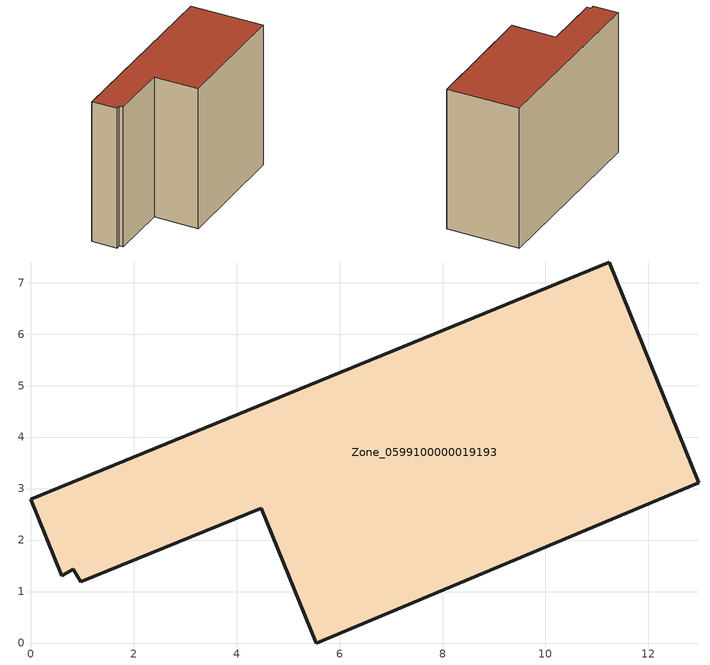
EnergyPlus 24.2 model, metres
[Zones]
Zone_0599100000019193
 floor ground (C_G): 4.48,2.62 0.97,1.19 0.82,1.43 0.61,1.3 0,2.79 11.24,7.4 12.98,3.11 5.55,0 z0
 wall outside (C_F): 5.55,0 12.98,3.11 11.24,7.4 0,2.79 0.61,1.3 0.82,1.43 0.97,1.19 4.48,2.62 5.55,0 z0:9.18
 roof outside (C_R): 0.97,1.19 4.48,2.62 5.55,0 12.98,3.11 11.24,7.4 0,2.79 0.61,1.3 0.82,1.43 z9.18
[BUILDING]
Pand.0599100000019193: North Axis=0; Terrain=City; Loads Convergence Tolerance Value=0.04; Temperature Convergence Tolerance Value=0.4; Solar Distribution=FullExterior; Maximum Number of Warmup Days=25; Minimum Number of Warmup Days=1
[Site:Location]
Rotterdam.The.Hague.AP_ZH_NLD Design_Conditions: Latitude=51.96; Longitude=4.45; Time Zone=1; Elevation=-4.5
[SITE:GROUNDTEMPERATURE:BUILDINGSURFACE]
18, 18, 18, 18, 18, 18, 18, 18, 18, 18, 18, 18
[MATERIAL] Thermal Absorptance=0.9; Solar Absorptance=0.7; Visible Absorptance=0.7
Name | Roughness | Thickness | Conductivity | Density | Specific Heat
G.TI.1946 | MediumSmooth | 0.15 | 1 | 540 | 1210
F.TI.1946 | Rough | 0.3 | 0.857143 | 1920 | 840
R.TI.1946 | MediumRough | 0.2 | 0.1 | 1500 | 1000
[CONSTRUCTION]
C_G: G.TI.1946
C_F: F.TI.1946
C_R: R.TI.1946
[ZONE]
Zone_0599100000019193: Type=1; Multiplier=1; Ceiling Height=Autocalculate; Volume=Autocalculate; Floor Area=autocalculate; Part of Total Floor Area=Yes
[ZONEINFILTRATION:DESIGNFLOWRATE]
Infil_Zone_0599100000019193: Zone or ZoneList or Space or SpaceList=Zone_0599100000019193; Schedule=AlwaysOn; Design Flow Rate Calculation Method=Flow/Area; Flow Rate per Floor Area=0.003; Constant Term Coefficient=1; Temperature Term Coefficient=0; Velocity Term Coefficient=0; Velocity Squared Term Coefficient=0
[HVACTEMPLATE:ZONE:IDEALLOADSAIRSYSTEM]
Zone_0599100000019193: Maximum Heating Supply Air Temperature=50; Minimum Cooling Supply Air Temperature=13; Maximum Heating Supply Air Humidity Ratio=0.0156; Minimum Cooling Supply Air Humidity Ratio=0.0077; Heating Limit=NoLimit; Cooling Limit=NoLimit; Dehumidification Control Type=ConstantSensibleHeatRatio; Cooling Sensible Heat Ratio=0.7; Dehumidification Setpoint=60; Humidification Control Type=None; Humidification Setpoint=30; Outdoor Air Method=None; Outdoor Air Flow Rate per Person=0.00944; Outdoor Air Flow Rate per Zone Floor Area=0; Outdoor Air Flow Rate per Zone=0; Demand Controlled Ventilation Type=None; Outdoor Air Economizer Type=NoEconomizer; Heat Recovery Type=None; Sensible Heat Recovery Effectiveness=0.7; Latent Heat Recovery Effectiveness=0.65
[ZONECONTROL:THERMOSTAT]
ThermostatControl_Zone_0599100000019193: Zone or ZoneList=Zone_0599100000019193; Control Type Schedule=DualSetpointControlType; Control 1=Thermostat_Zone_0599100000019193; Temperature Difference Between Cutout And Setpoint=0
[THERMOSTATSETPOINT:DUALSETPOINT]
Thermostat_Zone_0599100000019193: Heating Setpoint Temperature Schedule=HeatingSetpoint_Zone_0599100000019193; Cooling Setpoint Temperature Schedule=CoolingSetpoint_Zone_0599100000019193
[SCHEDULE:COMPACT]
HeatingSetpoint_Zone_0599100000019193: Through: 12/31, For: AllDays, Until: 24:00, 21
CoolingSetpoint_Zone_0599100000019193: Through: 12/31, For: AllDays, Until: 24:00, 24
DualSetpointControlType: Through: 12/31, For: AllDays, Until: 24:00, 4
AlwaysOn: Through: 12/31, For: AllDays, Until: 24:00, 1
